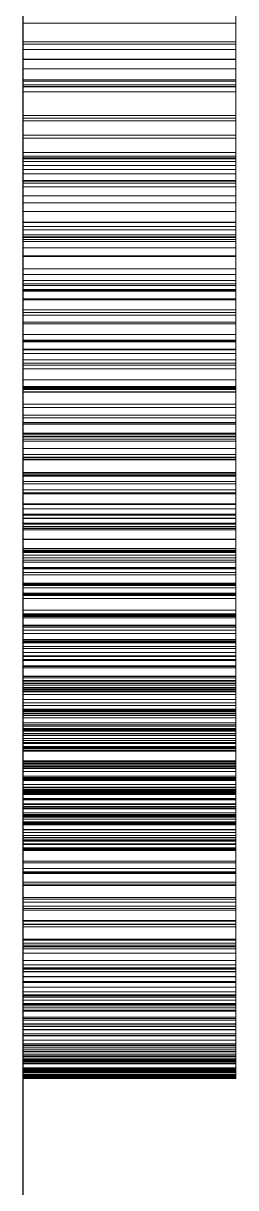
# Model space of a CAD drawing. Header units: millimetres. Extents: x 38 to 970, y 105 to 390.
# Drawn here: x 225 to 225.2, y 237.726 to 238.822 of the extents above; entities that cross this region are included whole.
import ezdxf

# ---------------------------------------------------------------- set-up
doc = ezdxf.new("R2010")
doc.units = ezdxf.units.MM
doc.linetypes.add('WP_HIDDEN', pattern=[2.3, 1.5, -0.8])
doc.layers.add('HIDDEN', color=7, linetype='WP_HIDDEN', lineweight=13)
doc.layers.add('VISIBLE', color=7, linetype='CONTINUOUS', lineweight=25)

msp = doc.modelspace()

# ---------------------------------------------------------------- linework, layer by layer
at = {"layer": 'HIDDEN', "ltscale": 1.428571}
for p, q in [((225, 238.76397), (225, 239.99087)), ((225, 238.76252), (225, 239.99087)), ((225.2, 239.99087), (225.2, 238.76397)), ((225.2, 238.76252), (225.2, 239.99087)), ((225, 239.73998), (225, 237.86483)), ((225.2, 237.86483), (225.2, 239.73998)), ((225, 238.91334), (225, 238.82206)), ((225, 238.91334), (225, 238.78793)), ((225, 238.78826), (225, 238.91334)), ((225.2, 238.82206), (225.2, 238.91334)), ((225.2, 238.78793), (225.2, 238.91334)), ((225.2, 238.91334), (225.2, 238.78826)), ((225, 238.84854), (225, 238.80241)), ((225.2, 238.80241), (225.2, 238.84854)), ((225, 238.84516), (225, 238.76751)), ((225, 238.76882), (225, 238.83978)), ((225.2, 238.76751), (225.2, 238.84516)), ((225.2, 238.83978), (225.2, 238.76882)), ((225, 238.76216), (225, 238.83077)), ((225, 238.82971), (225, 238.79742)), ((225, 238.77907), (225, 238.82672)), ((225.2, 238.83077), (225.2, 238.76216)), ((225.2, 238.79742), (225.2, 238.82971)), ((225.2, 238.82672), (225.2, 238.77907)), ((225, 238.80474), (225, 238.82492)), ((225, 238.82206), (225, 238.73528)), ((225, 238.82206), (225.2, 238.82206)), ((225.2, 238.82492), (225.2, 238.80474)), ((225.2, 238.73528), (225.2, 238.82206)), ((225, 238.76216), (225, 238.80474)), ((225, 238.80474), (225.2, 238.80474)), ((225.2, 238.80474), (225.2, 238.76216)), ((225, 238.80241), (225, 238.75756)), ((225, 238.80241), (225.2, 238.80241)), ((225, 238.79742), (225, 238.76426)), ((225, 238.79742), (225.2, 238.79742)), ((225.2, 238.75756), (225.2, 238.80241)), ((225.2, 238.76426), (225.2, 238.79742)), ((225, 238.78826), (225.2, 238.78826)), ((225, 238.67406), (225, 238.78826)), ((225, 238.78793), (225, 238.67347)), ((225, 238.78793), (225.2, 238.78793)), ((225.2, 238.78826), (225.2, 238.67406)), ((225.2, 238.67347), (225.2, 238.78793)), ((225, 238.77907), (225.2, 238.77907)), ((225, 238.73288), (225, 238.77907)), ((225.2, 238.77907), (225.2, 238.73288)), ((225, 238.70047), (225, 238.76882)), ((225, 238.76882), (225.2, 238.76882)), ((225, 238.76751), (225, 238.69198)), ((225, 238.76751), (225.2, 238.76751)), ((225, 238.76426), (225, 238.73025)), ((225, 238.76426), (225.2, 238.76426)), ((225, 238.66796), (225, 238.76397)), ((225, 238.76397), (225, 238.697)), ((225, 238.76397), (225.2, 238.76397)), ((225, 238.68028), (225, 238.76252)), ((225, 238.76252), (225, 238.68446)), ((225, 238.76252), (225.2, 238.76252)), ((225, 238.69445), (225, 238.76216)), ((225, 238.71663), (225, 238.76216)), ((225, 238.76216), (225.2, 238.76216)), ((225.2, 238.76882), (225.2, 238.70047)), ((225.2, 238.69198), (225.2, 238.76751)), ((225.2, 238.73025), (225.2, 238.76426)), ((225.2, 238.76397), (225.2, 238.66796)), ((225.2, 238.697), (225.2, 238.76397)), ((225.2, 238.68446), (225.2, 238.76252)), ((225.2, 238.76252), (225.2, 238.68028)), ((225.2, 238.76216), (225.2, 238.69445)), ((225.2, 238.76216), (225.2, 238.71663)), ((225, 238.75756), (225, 238.71398)), ((225, 238.75756), (225.2, 238.75756)), ((225.2, 238.71398), (225.2, 238.75756)), ((225, 238.73528), (225, 238.65302)), ((225, 238.73528), (225.2, 238.73528)), ((225, 238.73288), (225.2, 238.73288)), ((225, 238.68816), (225, 238.73288)), ((225, 238.73025), (225, 238.69538)), ((225, 238.73025), (225.2, 238.73025)), ((225.2, 238.65302), (225.2, 238.73528)), ((225.2, 238.73288), (225.2, 238.68816)), ((225.2, 238.69538), (225.2, 238.73025)), ((225, 238.66816), (225, 238.71663)), ((225, 238.71663), (225.2, 238.71663)), ((225.2, 238.71663), (225.2, 238.66816)), ((225, 238.71398), (225, 238.67168)), ((225, 238.71398), (225.2, 238.71398)), ((225.2, 238.67168), (225.2, 238.71398)), ((225, 238.63472), (225, 238.70047)), ((225, 238.70047), (225.2, 238.70047)), ((225, 238.697), (225, 238.63458)), ((225, 238.697), (225.2, 238.697)), ((225, 238.69538), (225, 238.65964)), ((225, 238.69538), (225.2, 238.69538)), ((225, 238.62765), (225, 238.69445)), ((225, 238.69445), (225.2, 238.69445)), ((225.2, 238.70047), (225.2, 238.63472)), ((225.2, 238.63458), (225.2, 238.697)), ((225.2, 238.65964), (225.2, 238.69538)), ((225.2, 238.69445), (225.2, 238.62765)), ((225, 238.69198), (225, 238.61858)), ((225, 238.69198), (225.2, 238.69198)), ((225, 238.68816), (225.2, 238.68816)), ((225, 238.64489), (225, 238.68816)), ((225, 238.68446), (225, 238.61052)), ((225, 238.68446), (225.2, 238.68446)), ((225.2, 238.61858), (225.2, 238.69198)), ((225.2, 238.68816), (225.2, 238.64489)), ((225.2, 238.61052), (225.2, 238.68446)), ((225, 238.6025), (225, 238.68028)), ((225, 238.68028), (225.2, 238.68028)), ((225, 238.67406), (225.2, 238.67406)), ((225, 238.62103), (225, 238.67406)), ((225, 238.67347), (225, 238.62034)), ((225, 238.67347), (225.2, 238.67347)), ((225.2, 238.68028), (225.2, 238.6025)), ((225.2, 238.67406), (225.2, 238.62103)), ((225.2, 238.62034), (225.2, 238.67347)), ((225, 238.67168), (225, 238.63065)), ((225, 238.67168), (225.2, 238.67168)), ((225, 238.61675), (225, 238.66816)), ((225, 238.66816), (225.2, 238.66816)), ((225, 238.58006), (225, 238.66796)), ((225, 238.66796), (225.2, 238.66796)), ((225.2, 238.63065), (225.2, 238.67168)), ((225.2, 238.66816), (225.2, 238.61675)), ((225.2, 238.66796), (225.2, 238.58006)), ((225, 238.65964), (225, 238.62305)), ((225, 238.65964), (225.2, 238.65964)), ((225, 238.65302), (225, 238.57526)), ((225, 238.65302), (225.2, 238.65302)), ((225.2, 238.62305), (225.2, 238.65964)), ((225.2, 238.57526), (225.2, 238.65302)), ((225, 238.64489), (225.2, 238.64489)), ((225, 238.60309), (225, 238.64489)), ((225.2, 238.64489), (225.2, 238.60309)), ((225, 238.57158), (225, 238.63472)), ((225, 238.63472), (225.2, 238.63472)), ((225, 238.63458), (225, 238.57672)), ((225, 238.63458), (225.2, 238.63458)), ((225, 238.63065), (225, 238.5909)), ((225, 238.63065), (225.2, 238.63065)), ((225.2, 238.63472), (225.2, 238.57158)), ((225.2, 238.57672), (225.2, 238.63458)), ((225.2, 238.5909), (225.2, 238.63065)), ((225, 238.56175), (225, 238.62765)), ((225, 238.62765), (225.2, 238.62765)), ((225, 238.62305), (225, 238.58559)), ((225, 238.62305), (225.2, 238.62305)), ((225, 238.62103), (225.2, 238.62103)), ((225, 238.57073), (225, 238.62103)), ((225, 238.62034), (225, 238.56995)), ((225, 238.62034), (225.2, 238.62034)), ((225, 238.61858), (225, 238.54732)), ((225, 238.61858), (225.2, 238.61858)), ((225.2, 238.62765), (225.2, 238.56175)), ((225.2, 238.58559), (225.2, 238.62305)), ((225.2, 238.62103), (225.2, 238.57073)), ((225.2, 238.56995), (225.2, 238.62034)), ((225.2, 238.54732), (225.2, 238.61858)), ((225, 238.56239), (225, 238.61675)), ((225, 238.61675), (225.2, 238.61675)), ((225, 238.61052), (225, 238.5407)), ((225, 238.61052), (225.2, 238.61052)), ((225.2, 238.61675), (225.2, 238.56239)), ((225.2, 238.5407), (225.2, 238.61052)), ((225, 238.60309), (225.2, 238.60309)), ((225, 238.56275), (225, 238.60309)), ((225, 238.52918), (225, 238.6025)), ((225, 238.6025), (225.2, 238.6025)), ((225.2, 238.60309), (225.2, 238.56275)), ((225.2, 238.6025), (225.2, 238.52918)), ((225, 238.5909), (225, 238.55242)), ((225, 238.5909), (225.2, 238.5909)), ((225, 238.58559), (225, 238.54982)), ((225, 238.58559), (225.2, 238.58559)), ((225.2, 238.55242), (225.2, 238.5909)), ((225.2, 238.54982), (225.2, 238.58559)), ((225, 238.53916), (225, 238.58006)), ((225, 238.58006), (225.2, 238.58006)), ((225, 238.57672), (225, 238.52341)), ((225, 238.57672), (225.2, 238.57672)), ((225, 238.57526), (225, 238.50201)), ((225, 238.57526), (225.2, 238.57526)), ((225.2, 238.58006), (225.2, 238.53916)), ((225.2, 238.52341), (225.2, 238.57672)), ((225.2, 238.50201), (225.2, 238.57526)), ((225, 238.51104), (225, 238.57158)), ((225, 238.57158), (225.2, 238.57158)), ((225, 238.57073), (225.2, 238.57073)), ((225, 238.52314), (225, 238.57073)), ((225, 238.56995), (225, 238.52229)), ((225, 238.56995), (225.2, 238.56995)), ((225.2, 238.57158), (225.2, 238.51104)), ((225.2, 238.57073), (225.2, 238.52314)), ((225.2, 238.52229), (225.2, 238.56995)), ((225, 238.56275), (225.2, 238.56275)), ((225, 238.52387), (225, 238.56275)), ((225, 238.5051), (225, 238.56239)), ((225, 238.56239), (225.2, 238.56239)), ((225, 238.49677), (225, 238.56175)), ((225, 238.56175), (225.2, 238.56175)), ((225, 238.55242), (225, 238.51521)), ((225, 238.55242), (225.2, 238.55242)), ((225.2, 238.56275), (225.2, 238.52387)), ((225.2, 238.56239), (225.2, 238.5051)), ((225.2, 238.56175), (225.2, 238.49677)), ((225.2, 238.51521), (225.2, 238.55242)), ((225, 238.54982), (225, 238.51467)), ((225, 238.54982), (225.2, 238.54982)), ((225, 238.54732), (225, 238.47818)), ((225, 238.54732), (225.2, 238.54732)), ((225.2, 238.51467), (225.2, 238.54982)), ((225.2, 238.47818), (225.2, 238.54732)), ((225, 238.5407), (225, 238.47501)), ((225, 238.5407), (225.2, 238.5407)), ((225, 238.50028), (225, 238.53916)), ((225, 238.53916), (225.2, 238.53916)), ((225.2, 238.47501), (225.2, 238.5407)), ((225.2, 238.53916), (225.2, 238.50028)), ((225, 238.46033), (225, 238.52918)), ((225, 238.52918), (225.2, 238.52918)), ((225, 238.52387), (225.2, 238.52387)), ((225, 238.48645), (225, 238.52387)), ((225, 238.52341), (225, 238.47466)), ((225, 238.52341), (225.2, 238.52341)), ((225, 238.52314), (225.2, 238.52314)), ((225, 238.47827), (225, 238.52314)), ((225, 238.52229), (225, 238.47737)), ((225, 238.52229), (225.2, 238.52229)), ((225.2, 238.52918), (225.2, 238.46033)), ((225.2, 238.52387), (225.2, 238.48645)), ((225.2, 238.47466), (225.2, 238.52341)), ((225.2, 238.52314), (225.2, 238.47827)), ((225.2, 238.47737), (225.2, 238.52229)), ((225, 238.51521), (225, 238.47928)), ((225, 238.51521), (225.2, 238.51521)), ((225, 238.51467), (225, 238.48012)), ((225, 238.51467), (225.2, 238.51467)), ((225, 238.45311), (225, 238.51104)), ((225, 238.51104), (225.2, 238.51104)), ((225.2, 238.47928), (225.2, 238.51521)), ((225.2, 238.48012), (225.2, 238.51467)), ((225.2, 238.51104), (225.2, 238.45311)), ((225, 238.45072), (225, 238.5051)), ((225, 238.5051), (225.2, 238.5051)), ((225, 238.50201), (225, 238.43327)), ((225, 238.50201), (225.2, 238.50201)), ((225, 238.46343), (225, 238.50028)), ((225, 238.50028), (225.2, 238.50028)), ((225.2, 238.5051), (225.2, 238.45072)), ((225.2, 238.43327), (225.2, 238.50201)), ((225.2, 238.50028), (225.2, 238.46343)), ((225, 238.43268), (225, 238.49677)), ((225, 238.49677), (225.2, 238.49677)), ((225, 238.48645), (225.2, 238.48645)), ((225, 238.4505), (225, 238.48645)), ((225.2, 238.49677), (225.2, 238.43268)), ((225.2, 238.48645), (225.2, 238.4505)), ((225, 238.48012), (225, 238.44619)), ((225, 238.48012), (225.2, 238.48012)), ((225, 238.47928), (225, 238.44463)), ((225, 238.47928), (225.2, 238.47928)), ((225, 238.47827), (225.2, 238.47827)), ((225, 238.43613), (225, 238.47827)), ((225, 238.47818), (225, 238.41118)), ((225, 238.47818), (225.2, 238.47818)), ((225, 238.47737), (225, 238.43518)), ((225, 238.47737), (225.2, 238.47737)), ((225.2, 238.44619), (225.2, 238.48012)), ((225.2, 238.44463), (225.2, 238.47928)), ((225.2, 238.47827), (225.2, 238.43613)), ((225.2, 238.41118), (225.2, 238.47818)), ((225.2, 238.43518), (225.2, 238.47737)), ((225, 238.47501), (225, 238.41344)), ((225, 238.47501), (225.2, 238.47501)), ((225, 238.47466), (225, 238.43046)), ((225, 238.47466), (225.2, 238.47466)), ((225.2, 238.41344), (225.2, 238.47501)), ((225.2, 238.43046), (225.2, 238.47466)), ((225, 238.4286), (225, 238.46343)), ((225, 238.46343), (225.2, 238.46343)), ((225, 238.39594), (225, 238.46033)), ((225, 238.46033), (225.2, 238.46033)), ((225.2, 238.46343), (225.2, 238.4286)), ((225.2, 238.46033), (225.2, 238.39594)), ((225, 238.39779), (225, 238.45311)), ((225, 238.45311), (225.2, 238.45311)), ((225, 238.39924), (225, 238.45072)), ((225, 238.45072), (225.2, 238.45072)), ((225, 238.4505), (225.2, 238.4505)), ((225, 238.41601), (225, 238.4505)), ((225, 238.44619), (225, 238.41287)), ((225, 238.44619), (225.2, 238.44619)), ((225, 238.42172), (225, 238.44492)), ((225, 238.44492), (225, 238.39644)), ((225, 238.44492), (225.2, 238.44492)), ((225, 238.44463), (225, 238.41125)), ((225, 238.44463), (225.2, 238.44463)), ((225.2, 238.45311), (225.2, 238.39779)), ((225.2, 238.45072), (225.2, 238.39924)), ((225.2, 238.4505), (225.2, 238.41601)), ((225.2, 238.41287), (225.2, 238.44619)), ((225.2, 238.44492), (225.2, 238.42172)), ((225.2, 238.39644), (225.2, 238.44492)), ((225.2, 238.41125), (225.2, 238.44463)), ((225, 238.43613), (225.2, 238.43613)), ((225, 238.3967), (225, 238.43613)), ((225, 238.43518), (225, 238.39574)), ((225, 238.43518), (225.2, 238.43518)), ((225, 238.43327), (225, 238.36904)), ((225, 238.43327), (225.2, 238.43327)), ((225, 238.36951), (225, 238.43268)), ((225, 238.43268), (225.2, 238.43268)), ((225.2, 238.43613), (225.2, 238.3967)), ((225.2, 238.39574), (225.2, 238.43518)), ((225.2, 238.36904), (225.2, 238.43327)), ((225.2, 238.43268), (225.2, 238.36951)), ((225, 238.43046), (225, 238.39082)), ((225, 238.43046), (225.2, 238.43046)), ((225, 238.39581), (225, 238.4286)), ((225, 238.4286), (225.2, 238.4286)), ((225, 238.38859), (225, 238.42172)), ((225, 238.42172), (225.2, 238.42172)), ((225.2, 238.39082), (225.2, 238.43046)), ((225.2, 238.4286), (225.2, 238.39581)), ((225.2, 238.42172), (225.2, 238.38859)), ((225, 238.41601), (225.2, 238.41601)), ((225, 238.38297), (225, 238.41601)), ((225, 238.41344), (225, 238.356)), ((225, 238.41344), (225.2, 238.41344)), ((225, 238.41287), (225, 238.38016)), ((225, 238.41287), (225.2, 238.41287)), ((225, 238.41125), (225, 238.37914)), ((225, 238.41125), (225.2, 238.41125)), ((225, 238.41118), (225, 238.3463)), ((225, 238.41118), (225.2, 238.41118)), ((225.2, 238.41601), (225.2, 238.38297)), ((225.2, 238.356), (225.2, 238.41344)), ((225.2, 238.38016), (225.2, 238.41287)), ((225.2, 238.37914), (225.2, 238.41125)), ((225.2, 238.3463), (225.2, 238.41118)), ((225, 238.35065), (225, 238.39924)), ((225, 238.39924), (225.2, 238.39924)), ((225.2, 238.39924), (225.2, 238.35065)), ((225, 238.34507), (225, 238.39779)), ((225, 238.39779), (225.2, 238.39779)), ((225, 238.3967), (225.2, 238.3967)), ((225, 238.35999), (225, 238.3967)), ((225, 238.39644), (225, 238.35106)), ((225, 238.39644), (225.2, 238.39644)), ((225, 238.33602), (225, 238.39594)), ((225, 238.39594), (225.2, 238.39594)), ((225, 238.36504), (225, 238.39581)), ((225, 238.39581), (225.2, 238.39581)), ((225, 238.39574), (225, 238.35902)), ((225, 238.39574), (225.2, 238.39574)), ((225, 238.39082), (225, 238.35573)), ((225, 238.39082), (225.2, 238.39082)), ((225, 238.3563), (225, 238.38859)), ((225, 238.38859), (225.2, 238.38859)), ((225.2, 238.39779), (225.2, 238.34507)), ((225.2, 238.3967), (225.2, 238.35999)), ((225.2, 238.35106), (225.2, 238.39644)), ((225.2, 238.39594), (225.2, 238.33602)), ((225.2, 238.39581), (225.2, 238.36504)), ((225.2, 238.35902), (225.2, 238.39574)), ((225.2, 238.35573), (225.2, 238.39082)), ((225.2, 238.38859), (225.2, 238.3563)), ((225, 238.38297), (225.2, 238.38297)), ((225, 238.3514), (225, 238.38297)), ((225, 238.38016), (225, 238.34806)), ((225, 238.38016), (225.2, 238.38016)), ((225, 238.37914), (225, 238.34831)), ((225, 238.37914), (225.2, 238.37914)), ((225.2, 238.38297), (225.2, 238.3514)), ((225.2, 238.34806), (225.2, 238.38016)), ((225.2, 238.34831), (225.2, 238.37914)), ((225, 238.30844), (225, 238.36951)), ((225, 238.36951), (225.2, 238.36951)), ((225, 238.36904), (225, 238.30932)), ((225, 238.36904), (225.2, 238.36904)), ((225.2, 238.36951), (225.2, 238.30844)), ((225.2, 238.30932), (225.2, 238.36904)), ((225, 238.33631), (225, 238.36504)), ((225, 238.36504), (225.2, 238.36504)), ((225, 238.35999), (225.2, 238.35999)), ((225, 238.326), (225, 238.35999)), ((225, 238.35902), (225, 238.32505)), ((225, 238.35902), (225.2, 238.35902)), ((225, 238.32483), (225, 238.3563)), ((225, 238.3563), (225.2, 238.3563)), ((225, 238.356), (225, 238.30268)), ((225, 238.356), (225.2, 238.356)), ((225, 238.35573), (225, 238.32386)), ((225, 238.35573), (225.2, 238.35573)), ((225.2, 238.36504), (225.2, 238.33631)), ((225.2, 238.35999), (225.2, 238.326)), ((225.2, 238.32505), (225.2, 238.35902)), ((225.2, 238.3563), (225.2, 238.32483)), ((225.2, 238.30268), (225.2, 238.356)), ((225.2, 238.32386), (225.2, 238.35573)), ((225, 238.3514), (225.2, 238.3514)), ((225, 238.32129), (225, 238.3514)), ((225, 238.35106), (225, 238.30879)), ((225, 238.35106), (225.2, 238.35106)), ((225, 238.32745), (225, 238.35065)), ((225, 238.35065), (225.2, 238.35065)), ((225, 238.34831), (225, 238.31875)), ((225, 238.34831), (225.2, 238.34831)), ((225, 238.34806), (225, 238.31657)), ((225, 238.34806), (225.2, 238.34806)), ((225, 238.3463), (225, 238.31488)), ((225, 238.3463), (225.2, 238.3463)), ((225, 238.29496), (225, 238.34507)), ((225, 238.34507), (225.2, 238.34507)), ((225.2, 238.3514), (225.2, 238.32129)), ((225.2, 238.30879), (225.2, 238.35106)), ((225.2, 238.35065), (225.2, 238.32745)), ((225.2, 238.31875), (225.2, 238.34831)), ((225.2, 238.31657), (225.2, 238.34806)), ((225.2, 238.31488), (225.2, 238.3463)), ((225.2, 238.34507), (225.2, 238.29496)), ((225, 238.30959), (225, 238.33631)), ((225, 238.33631), (225.2, 238.33631)), ((225, 238.28056), (225, 238.33602)), ((225, 238.33602), (225.2, 238.33602)), ((225.2, 238.33631), (225.2, 238.30959)), ((225.2, 238.33602), (225.2, 238.28056)), ((225, 238.30497), (225, 238.32745)), ((225, 238.32745), (225.2, 238.32745)), ((225, 238.326), (225.2, 238.326)), ((225, 238.29473), (225, 238.326)), ((225, 238.32505), (225, 238.29381)), ((225, 238.32505), (225.2, 238.32505)), ((225, 238.29419), (225, 238.32483)), ((225, 238.32483), (225.2, 238.32483)), ((225, 238.32386), (225, 238.29387)), ((225, 238.32386), (225.2, 238.32386)), ((225.2, 238.32745), (225.2, 238.30497)), ((225.2, 238.326), (225.2, 238.29473)), ((225.2, 238.29381), (225.2, 238.32505)), ((225.2, 238.32483), (225.2, 238.29419)), ((225.2, 238.29387), (225.2, 238.32386)), ((225, 238.32129), (225.2, 238.32129)), ((225, 238.29265), (225, 238.32129)), ((225, 238.31875), (225, 238.29047)), ((225, 238.31875), (225.2, 238.31875)), ((225, 238.31657), (225, 238.2857)), ((225, 238.31657), (225.2, 238.31657)), ((225, 238.31488), (225, 238.28443)), ((225, 238.31488), (225.2, 238.31488)), ((225.2, 238.32129), (225.2, 238.29265)), ((225.2, 238.29047), (225.2, 238.31875)), ((225.2, 238.2857), (225.2, 238.31657)), ((225.2, 238.28443), (225.2, 238.31488)), ((225, 238.28491), (225, 238.30959)), ((225, 238.30959), (225.2, 238.30959)), ((225, 238.30932), (225, 238.25349)), ((225, 238.30932), (225.2, 238.30932)), ((225, 238.30879), (225, 238.26962)), ((225, 238.30879), (225.2, 238.30879)), ((225, 238.25068), (225, 238.30844)), ((225, 238.30844), (225.2, 238.30844)), ((225, 238.28322), (225, 238.30497)), ((225, 238.30497), (225.2, 238.30497)), ((225, 238.30268), (225, 238.25349)), ((225, 238.30268), (225.2, 238.30268)), ((225.2, 238.30959), (225.2, 238.28491)), ((225.2, 238.25349), (225.2, 238.30932)), ((225.2, 238.26962), (225.2, 238.30879)), ((225.2, 238.30844), (225.2, 238.25068)), ((225.2, 238.30497), (225.2, 238.28322)), ((225.2, 238.25349), (225.2, 238.30268)), ((225, 238.24745), (225, 238.29496)), ((225, 238.29496), (225.2, 238.29496)), ((225, 238.29473), (225.2, 238.29473)), ((225, 238.26618), (225, 238.29473)), ((225, 238.26437), (225, 238.29419)), ((225, 238.29419), (225.2, 238.29419)), ((225, 238.29387), (225, 238.26576)), ((225, 238.29387), (225.2, 238.29387)), ((225, 238.29381), (225, 238.26531)), ((225, 238.29381), (225.2, 238.29381)), ((225, 238.29265), (225.2, 238.29265)), ((225, 238.2656), (225, 238.29265)), ((225, 238.29047), (225.2, 238.29047)), ((225, 238.29047), (225, 238.26369)), ((225.2, 238.29496), (225.2, 238.24745)), ((225.2, 238.29473), (225.2, 238.26618)), ((225.2, 238.29419), (225.2, 238.26437)), ((225.2, 238.26576), (225.2, 238.29387)), ((225.2, 238.26531), (225.2, 238.29381)), ((225.2, 238.29265), (225.2, 238.2656)), ((225.2, 238.26369), (225.2, 238.29047)), ((225, 238.2857), (225, 238.25544)), ((225, 238.2857), (225.2, 238.2857)), ((225, 238.26226), (225, 238.28491)), ((225, 238.28491), (225.2, 238.28491)), ((225, 238.28443), (225, 238.25495)), ((225, 238.28443), (225.2, 238.28443)), ((225, 238.26219), (225, 238.28322)), ((225, 238.28322), (225.2, 238.28322)), ((225, 238.22956), (225, 238.28056)), ((225, 238.28056), (225.2, 238.28056)), ((225.2, 238.25544), (225.2, 238.2857)), ((225.2, 238.28491), (225.2, 238.26226)), ((225.2, 238.25495), (225.2, 238.28443)), ((225.2, 238.28322), (225.2, 238.26219)), ((225.2, 238.28056), (225.2, 238.22956)), ((225, 238.26962), (225, 238.23356)), ((225, 238.26962), (225.2, 238.26962)), ((225.2, 238.23356), (225.2, 238.26962)), ((225, 238.26618), (225.2, 238.26618)), ((225, 238.24035), (225, 238.26618)), ((225, 238.26576), (225, 238.23953)), ((225, 238.26576), (225.2, 238.26576)), ((225, 238.2656), (225.2, 238.2656)), ((225, 238.2403), (225, 238.2656)), ((225, 238.26531), (225, 238.23954)), ((225, 238.26531), (225.2, 238.26531)), ((225, 238.23538), (225, 238.26437)), ((225, 238.26437), (225.2, 238.26437)), ((225, 238.26369), (225, 238.23864)), ((225, 238.26369), (225.2, 238.26369)), ((225, 238.24163), (225, 238.26226)), ((225, 238.26226), (225.2, 238.26226)), ((225, 238.24189), (225, 238.26219)), ((225, 238.26219), (225.2, 238.26219)), ((225.2, 238.26618), (225.2, 238.24035)), ((225.2, 238.23953), (225.2, 238.26576)), ((225.2, 238.2656), (225.2, 238.2403)), ((225.2, 238.23954), (225.2, 238.26531)), ((225.2, 238.26437), (225.2, 238.23538)), ((225.2, 238.23864), (225.2, 238.26369)), ((225.2, 238.26226), (225.2, 238.24163)), ((225.2, 238.26219), (225.2, 238.24189)), ((225, 238.25544), (225, 238.22579)), ((225, 238.25544), (225.2, 238.25544)), ((225, 238.25495), (225, 238.22643)), ((225, 238.25495), (225.2, 238.25495)), ((225, 238.25349), (225, 238.20746)), ((225, 238.25349), (225, 238.20092)), ((225, 238.25349), (225.2, 238.25349)), ((225, 238.22304), (225, 238.25068)), ((225, 238.25068), (225.2, 238.25068)), ((225, 238.20255), (225, 238.24745)), ((225, 238.24745), (225.2, 238.24745)), ((225.2, 238.22579), (225.2, 238.25544)), ((225.2, 238.22643), (225.2, 238.25495)), ((225.2, 238.20746), (225.2, 238.25349)), ((225.2, 238.20092), (225.2, 238.25349)), ((225.2, 238.25068), (225.2, 238.22304)), ((225.2, 238.24745), (225.2, 238.20255)), ((225, 238.22231), (225, 238.24189)), ((225, 238.24189), (225.2, 238.24189)), ((225, 238.22303), (225, 238.24163)), ((225, 238.24163), (225.2, 238.24163)), ((225, 238.24035), (225.2, 238.24035)), ((225, 238.21723), (225, 238.24035)), ((225, 238.2403), (225.2, 238.2403)), ((225, 238.21675), (225, 238.2403)), ((225, 238.23954), (225, 238.21651)), ((225, 238.23954), (225.2, 238.23954)), ((225, 238.23953), (225, 238.21518)), ((225, 238.23953), (225.2, 238.23953)), ((225, 238.23864), (225, 238.21531)), ((225, 238.23864), (225.2, 238.23864)), ((225, 238.20722), (225, 238.23538)), ((225, 238.23538), (225.2, 238.23538)), ((225.2, 238.24189), (225.2, 238.22231)), ((225.2, 238.24163), (225.2, 238.22303)), ((225.2, 238.24035), (225.2, 238.21723)), ((225.2, 238.2403), (225.2, 238.21675)), ((225.2, 238.21651), (225.2, 238.23954)), ((225.2, 238.21518), (225.2, 238.23953)), ((225.2, 238.21531), (225.2, 238.23864)), ((225.2, 238.23538), (225.2, 238.20722)), ((225, 238.23356), (225, 238.2006)), ((225, 238.23356), (225.2, 238.23356)), ((225, 238.18224), (225, 238.22956)), ((225, 238.22956), (225.2, 238.22956)), ((225, 238.22643), (225, 238.19889)), ((225, 238.22643), (225.2, 238.22643)), ((225, 238.22579), (225, 238.19675)), ((225, 238.22579), (225.2, 238.22579)), ((225, 238.19623), (225, 238.22304)), ((225, 238.22304), (225.2, 238.22304)), ((225, 238.206), (225, 238.22303)), ((225, 238.22303), (225.2, 238.22303)), ((225.2, 238.2006), (225.2, 238.23356)), ((225.2, 238.22956), (225.2, 238.18224)), ((225.2, 238.19889), (225.2, 238.22643)), ((225.2, 238.19675), (225.2, 238.22579)), ((225.2, 238.22304), (225.2, 238.19623)), ((225.2, 238.22303), (225.2, 238.206)), ((225, 238.20346), (225, 238.22231)), ((225, 238.22231), (225.2, 238.22231)), ((225, 238.21723), (225.2, 238.21723)), ((225, 238.17645), (225, 238.21723)), ((225, 238.21675), (225.2, 238.21675)), ((225, 238.19494), (225, 238.21675)), ((225, 238.21651), (225.2, 238.21651)), ((225, 238.21651), (225, 238.17589)), ((225, 238.21531), (225, 238.19371)), ((225, 238.21531), (225.2, 238.21531)), ((225, 238.21518), (225, 238.19272)), ((225, 238.21518), (225.2, 238.21518)), ((225.2, 238.22231), (225.2, 238.20346)), ((225.2, 238.21723), (225.2, 238.17645)), ((225.2, 238.21675), (225.2, 238.19494)), ((225.2, 238.17589), (225.2, 238.21651)), ((225.2, 238.19371), (225.2, 238.21531)), ((225.2, 238.19272), (225.2, 238.21518)), ((225, 238.20746), (225, 238.16362)), ((225, 238.20746), (225.2, 238.20746)), ((225, 238.17989), (225, 238.20722)), ((225, 238.20722), (225.2, 238.20722)), ((225, 238.19006), (225, 238.206)), ((225, 238.206), (225.2, 238.206)), ((225, 238.18533), (225, 238.20346)), ((225, 238.20346), (225.2, 238.20346)), ((225, 238.16026), (225, 238.20255)), ((225, 238.20255), (225.2, 238.20255)), ((225.2, 238.16362), (225.2, 238.20746)), ((225.2, 238.20722), (225.2, 238.17989)), ((225.2, 238.206), (225.2, 238.19006)), ((225.2, 238.20346), (225.2, 238.18533)), ((225.2, 238.20255), (225.2, 238.16026)), ((225, 238.20092), (225, 238.15161)), ((225, 238.20092), (225.2, 238.20092)), ((225, 238.2006), (225, 238.17075)), ((225, 238.2006), (225.2, 238.2006)), ((225, 238.19889), (225, 238.17231)), ((225, 238.19889), (225.2, 238.19889)), ((225, 238.19675), (225, 238.16832)), ((225, 238.19675), (225.2, 238.19675)), ((225, 238.17024), (225, 238.19623)), ((225, 238.19623), (225.2, 238.19623)), ((225, 238.19494), (225.2, 238.19494)), ((225, 238.17487), (225, 238.19494)), ((225, 238.19371), (225, 238.17384)), ((225, 238.19371), (225.2, 238.19371)), ((225, 238.19272), (225, 238.17213)), ((225, 238.19272), (225.2, 238.19272)), ((225.2, 238.15161), (225.2, 238.20092)), ((225.2, 238.17075), (225.2, 238.2006)), ((225.2, 238.17231), (225.2, 238.19889)), ((225.2, 238.16832), (225.2, 238.19675)), ((225.2, 238.19623), (225.2, 238.17024)), ((225.2, 238.19494), (225.2, 238.17487)), ((225.2, 238.17384), (225.2, 238.19371)), ((225.2, 238.17213), (225.2, 238.19272)), ((225, 238.17523), (225, 238.19006)), ((225, 238.19006), (225.2, 238.19006)), ((225, 238.15202), (225, 238.18533)), ((225, 238.18533), (225.2, 238.18533)), ((225, 238.13779), (225, 238.18224)), ((225, 238.18224), (225.2, 238.18224)), ((225, 238.15338), (225, 238.17989)), ((225, 238.17989), (225.2, 238.17989)), ((225.2, 238.19006), (225.2, 238.17523)), ((225.2, 238.18533), (225.2, 238.15202)), ((225.2, 238.18224), (225.2, 238.13779)), ((225.2, 238.17989), (225.2, 238.15338)), ((225, 238.17645), (225.2, 238.17645)), ((225, 238.15809), (225, 238.17645)), ((225, 238.17589), (225, 238.15761)), ((225, 238.17589), (225.2, 238.17589)), ((225, 238.16149), (225, 238.17523)), ((225, 238.17523), (225.2, 238.17523)), ((225, 238.17487), (225.2, 238.17487)), ((225, 238.15655), (225, 238.17487)), ((225, 238.17384), (225, 238.1557)), ((225, 238.17384), (225.2, 238.17384)), ((225, 238.17231), (225, 238.1467)), ((225, 238.17231), (225.2, 238.17231)), ((225, 238.17213), (225, 238.15342)), ((225, 238.17213), (225.2, 238.17213)), ((225, 238.17075), (225, 238.144)), ((225, 238.17075), (225.2, 238.17075)), ((225, 238.14508), (225, 238.17024)), ((225, 238.17024), (225.2, 238.17024)), ((225, 238.16832), (225, 238.14051)), ((225, 238.16832), (225.2, 238.16832)), ((225.2, 238.17645), (225.2, 238.15809)), ((225.2, 238.15761), (225.2, 238.17589)), ((225.2, 238.17523), (225.2, 238.16149)), ((225.2, 238.17487), (225.2, 238.15655)), ((225.2, 238.1557), (225.2, 238.17384)), ((225.2, 238.1467), (225.2, 238.17231)), ((225.2, 238.15342), (225.2, 238.17213)), ((225.2, 238.144), (225.2, 238.17075)), ((225.2, 238.17024), (225.2, 238.14508)), ((225.2, 238.14051), (225.2, 238.16832)), ((225, 238.16362), (225, 238.12198)), ((225, 238.16362), (225.2, 238.16362)), ((225, 238.14885), (225, 238.16149)), ((225, 238.16149), (225.2, 238.16149)), ((225, 238.12057), (225, 238.16026)), ((225, 238.16026), (225.2, 238.16026)), ((225, 238.15809), (225.2, 238.15809)), ((225, 238.1411), (225, 238.15809)), ((225, 238.15761), (225, 238.14069)), ((225, 238.15761), (225.2, 238.15761)), ((225.2, 238.12198), (225.2, 238.16362)), ((225.2, 238.16149), (225.2, 238.14885)), ((225.2, 238.16026), (225.2, 238.12057)), ((225.2, 238.15809), (225.2, 238.1411)), ((225.2, 238.14069), (225.2, 238.15761)), ((225, 238.15655), (225.2, 238.15655)), ((225, 238.13997), (225, 238.15655)), ((225, 238.1557), (225, 238.13929)), ((225, 238.1557), (225.2, 238.1557)), ((225, 238.15342), (225, 238.13677)), ((225, 238.15342), (225.2, 238.15342)), ((225, 238.1277), (225, 238.15338)), ((225, 238.15338), (225.2, 238.15338)), ((225, 238.12315), (225, 238.15202)), ((225, 238.15202), (225.2, 238.15202)), ((225, 238.15161), (225, 238.10557)), ((225, 238.15161), (225.2, 238.15161)), ((225, 238.13731), (225, 238.14885)), ((225, 238.14885), (225.2, 238.14885)), ((225, 238.1467), (225, 238.12206)), ((225, 238.1467), (225.2, 238.1467)), ((225.2, 238.15655), (225.2, 238.13997)), ((225.2, 238.13929), (225.2, 238.1557)), ((225.2, 238.13677), (225.2, 238.15342)), ((225.2, 238.15338), (225.2, 238.1277)), ((225.2, 238.15202), (225.2, 238.12315)), ((225.2, 238.10557), (225.2, 238.15161)), ((225.2, 238.14885), (225.2, 238.13731)), ((225.2, 238.12206), (225.2, 238.1467)), ((225, 238.12075), (225, 238.14508)), ((225, 238.14508), (225.2, 238.14508)), ((225, 238.144), (225, 238.12037)), ((225, 238.144), (225.2, 238.144)), ((225, 238.1411), (225.2, 238.1411)), ((225, 238.12546), (225, 238.1411)), ((225, 238.14069), (225, 238.12512)), ((225, 238.14069), (225.2, 238.14069)), ((225, 238.14051), (225, 238.1133)), ((225, 238.14051), (225.2, 238.14051)), ((225, 238.13997), (225.2, 238.13997)), ((225, 238.12514), (225, 238.13997)), ((225, 238.13929), (225, 238.1246)), ((225, 238.13929), (225.2, 238.13929)), ((225, 238.09622), (225, 238.13779)), ((225, 238.13779), (225.2, 238.13779)), ((225, 238.12687), (225, 238.13731)), ((225, 238.13731), (225.2, 238.13731)), ((225, 238.13677), (225, 238.12233)), ((225, 238.13677), (225.2, 238.13677)), ((225.2, 238.14508), (225.2, 238.12075)), ((225.2, 238.12037), (225.2, 238.144)), ((225.2, 238.1411), (225.2, 238.12546)), ((225.2, 238.12512), (225.2, 238.14069)), ((225.2, 238.1133), (225.2, 238.14051)), ((225.2, 238.13997), (225.2, 238.12514)), ((225.2, 238.1246), (225.2, 238.13929)), ((225.2, 238.13779), (225.2, 238.09622)), ((225.2, 238.13731), (225.2, 238.12687)), ((225.2, 238.12233), (225.2, 238.13677)), ((225, 238.10285), (225, 238.1277)), ((225, 238.1277), (225.2, 238.1277)), ((225, 238.11753), (225, 238.12687)), ((225, 238.12687), (225.2, 238.12687)), ((225, 238.12546), (225.2, 238.12546)), ((225, 238.11119), (225, 238.12546)), ((225, 238.12514), (225.2, 238.12514)), ((225, 238.11206), (225, 238.12514)), ((225, 238.12512), (225, 238.1109)), ((225, 238.12512), (225.2, 238.12512)), ((225, 238.1246), (225, 238.11164)), ((225, 238.1246), (225.2, 238.1246)), ((225.2, 238.1277), (225.2, 238.10285)), ((225.2, 238.12687), (225.2, 238.11753)), ((225.2, 238.12546), (225.2, 238.11119)), ((225.2, 238.12514), (225.2, 238.11206)), ((225.2, 238.1109), (225.2, 238.12512)), ((225.2, 238.11164), (225.2, 238.1246)), ((225, 238.09872), (225, 238.12315)), ((225, 238.12315), (225.2, 238.12315)), ((225, 238.12233), (225, 238.11012)), ((225, 238.12233), (225.2, 238.12233)), ((225, 238.12206), (225, 238.09839)), ((225, 238.12206), (225.2, 238.12206)), ((225, 238.12198), (225, 238.08254)), ((225, 238.12198), (225.2, 238.12198)), ((225, 238.09725), (225, 238.12075)), ((225, 238.12075), (225.2, 238.12075)), ((225, 238.08348), (225, 238.12057)), ((225, 238.12057), (225.2, 238.12057)), ((225, 238.12037), (225, 238.0999)), ((225, 238.12037), (225.2, 238.12037)), ((225, 238.10929), (225, 238.11753)), ((225, 238.11753), (225.2, 238.11753)), ((225.2, 238.12315), (225.2, 238.09872)), ((225.2, 238.11012), (225.2, 238.12233)), ((225.2, 238.09839), (225.2, 238.12206)), ((225.2, 238.08254), (225.2, 238.12198)), ((225.2, 238.12075), (225.2, 238.09725)), ((225.2, 238.12057), (225.2, 238.08348)), ((225.2, 238.0999), (225.2, 238.12037)), ((225.2, 238.11753), (225.2, 238.10929)), ((225, 238.1133), (225, 238.08671)), ((225, 238.1133), (225.2, 238.1133)), ((225, 238.11206), (225.2, 238.11206)), ((225, 238.10072), (225, 238.11206)), ((225, 238.11164), (225, 238.10041)), ((225, 238.11164), (225.2, 238.11164)), ((225, 238.11119), (225.2, 238.11119)), ((225, 238.09827), (225, 238.11119)), ((225, 238.1109), (225, 238.09804)), ((225, 238.1109), (225.2, 238.1109)), ((225, 238.11012), (225, 238.10013)), ((225, 238.11012), (225.2, 238.11012)), ((225, 238.10214), (225, 238.10929)), ((225, 238.10929), (225.2, 238.10929)), ((225, 238.10557), (225, 238.06278)), ((225, 238.10557), (225.2, 238.10557)), ((225, 238.07883), (225, 238.10285)), ((225, 238.10285), (225.2, 238.10285)), ((225.2, 238.08671), (225.2, 238.1133)), ((225.2, 238.11206), (225.2, 238.10072)), ((225.2, 238.10041), (225.2, 238.11164)), ((225.2, 238.11119), (225.2, 238.09827)), ((225.2, 238.09804), (225.2, 238.1109)), ((225.2, 238.10013), (225.2, 238.11012)), ((225.2, 238.10929), (225.2, 238.10214)), ((225.2, 238.06278), (225.2, 238.10557)), ((225.2, 238.10285), (225.2, 238.07883)), ((225, 238.0961), (225, 238.10214)), ((225, 238.10214), (225.2, 238.10214)), ((225, 238.10072), (225.2, 238.10072)), ((225, 238.09112), (225, 238.10072)), ((225, 238.10041), (225, 238.09091)), ((225, 238.10041), (225.2, 238.10041)), ((225, 238.10013), (225, 238.09235)), ((225, 238.10013), (225.2, 238.10013)), ((225, 238.0999), (225, 238.08258)), ((225, 238.0999), (225.2, 238.0999)), ((225, 238.07874), (225, 238.09872)), ((225, 238.09872), (225.2, 238.09872)), ((225, 238.09839), (225, 238.07569)), ((225, 238.09839), (225.2, 238.09839)), ((225, 238.09827), (225.2, 238.09827)), ((225, 238.08671), (225, 238.09827)), ((225, 238.09804), (225, 238.08653)), ((225, 238.09804), (225.2, 238.09804)), ((225, 238.07457), (225, 238.09725)), ((225, 238.09725), (225.2, 238.09725)), ((225, 238.05753), (225, 238.09622)), ((225, 238.09622), (225.2, 238.09622)), ((225, 238.09115), (225, 238.0961)), ((225, 238.0961), (225.2, 238.0961)), ((225, 238.09235), (225, 238.0868)), ((225, 238.09235), (225.2, 238.09235)), ((225.2, 238.10214), (225.2, 238.0961)), ((225.2, 238.10072), (225.2, 238.09112)), ((225.2, 238.09091), (225.2, 238.10041)), ((225.2, 238.09235), (225.2, 238.10013)), ((225.2, 238.08258), (225.2, 238.0999)), ((225.2, 238.09872), (225.2, 238.07874)), ((225.2, 238.07569), (225.2, 238.09839)), ((225.2, 238.09827), (225.2, 238.08671)), ((225.2, 238.08653), (225.2, 238.09804)), ((225.2, 238.09725), (225.2, 238.07457)), ((225.2, 238.09622), (225.2, 238.05753)), ((225.2, 238.0961), (225.2, 238.09115)), ((225.2, 238.0868), (225.2, 238.09235)), ((225, 238.08731), (225, 238.09115)), ((225, 238.09115), (225.2, 238.09115)), ((225, 238.09112), (225.2, 238.09112)), ((225, 238.08327), (225, 238.09112)), ((225, 238.09091), (225, 238.08313)), ((225, 238.09091), (225.2, 238.09091)), ((225, 238.08456), (225, 238.08731)), ((225, 238.08731), (225.2, 238.08731)), ((225, 238.0868), (225, 238.08347)), ((225, 238.0868), (225.2, 238.0868)), ((225, 238.08671), (225, 238.05545)), ((225, 238.08671), (225.2, 238.08671)), ((225, 238.07652), (225, 238.08671)), ((225, 238.08653), (225, 238.07638)), ((225, 238.08653), (225.2, 238.08653)), ((225, 238.08236), (225, 238.08456)), ((225, 238.08456), (225.2, 238.08456)), ((225, 238.04901), (225, 238.08348)), ((225, 238.08348), (225.2, 238.08348)), ((225, 238.08347), (225, 238.08236)), ((225, 238.08347), (225.2, 238.08347)), ((225, 238.08327), (225.2, 238.08327)), ((225, 238.07716), (225, 238.08327)), ((225, 238.08313), (225, 238.07708)), ((225, 238.08313), (225.2, 238.08313)), ((225, 238.08258), (225, 238.0684)), ((225, 238.08258), (225.2, 238.08258)), ((225, 238.08254), (225, 238.0453)), ((225, 238.08254), (225.2, 238.08254)), ((225, 238.08236), (225.2, 238.08236)), ((225.2, 238.09115), (225.2, 238.08731)), ((225.2, 238.09112), (225.2, 238.08327)), ((225.2, 238.08313), (225.2, 238.09091)), ((225.2, 238.08731), (225.2, 238.08456)), ((225.2, 238.08347), (225.2, 238.0868)), ((225.2, 238.05545), (225.2, 238.08671)), ((225.2, 238.08671), (225.2, 238.07652)), ((225.2, 238.07638), (225.2, 238.08653)), ((225.2, 238.08456), (225.2, 238.08236)), ((225.2, 238.08348), (225.2, 238.04901)), ((225.2, 238.08236), (225.2, 238.08347)), ((225.2, 238.08327), (225.2, 238.07716)), ((225.2, 238.07708), (225.2, 238.08313)), ((225.2, 238.0684), (225.2, 238.08258)), ((225.2, 238.0453), (225.2, 238.08254)), ((225, 238.05563), (225, 238.07883)), ((225, 238.07883), (225.2, 238.07883)), ((225, 238.06319), (225, 238.07874)), ((225, 238.07874), (225.2, 238.07874)), ((225, 238.07716), (225.2, 238.07716)), ((225, 238.0728), (225, 238.07716)), ((225, 238.07708), (225, 238.07277)), ((225, 238.07708), (225.2, 238.07708)), ((225, 238.07652), (225.2, 238.07652)), ((225, 238.06768), (225, 238.07652)), ((225, 238.07638), (225, 238.06758)), ((225, 238.07638), (225.2, 238.07638)), ((225, 238.07569), (225, 238.05395)), ((225, 238.07569), (225.2, 238.07569)), ((225, 238.05272), (225, 238.07457)), ((225, 238.07457), (225.2, 238.07457)), ((225, 238.0728), (225.2, 238.0728)), ((225, 238.07018), (225, 238.0728)), ((225, 238.07277), (225, 238.07017)), ((225, 238.07277), (225.2, 238.07277)), ((225, 238.07018), (225.2, 238.07018)), ((225, 238.06931), (225, 238.07018)), ((225, 238.07017), (225, 238.06931)), ((225, 238.07017), (225.2, 238.07017)), ((225.2, 238.07883), (225.2, 238.05563)), ((225.2, 238.07874), (225.2, 238.06319)), ((225.2, 238.07716), (225.2, 238.0728)), ((225.2, 238.07277), (225.2, 238.07708)), ((225.2, 238.07652), (225.2, 238.06768)), ((225.2, 238.06758), (225.2, 238.07638)), ((225.2, 238.05395), (225.2, 238.07569)), ((225.2, 238.07457), (225.2, 238.05272)), ((225.2, 238.0728), (225.2, 238.07018)), ((225.2, 238.07017), (225.2, 238.07277)), ((225.2, 238.07018), (225.2, 238.06931)), ((225.2, 238.06931), (225.2, 238.07017)), ((225, 238.06931), (225.2, 238.06931)), ((225, 238.0684), (225, 238.05738)), ((225, 238.0684), (225.2, 238.0684)), ((225, 238.06768), (225.2, 238.06768)), ((225, 238.0602), (225, 238.06768)), ((225, 238.06758), (225, 238.06013)), ((225, 238.06758), (225.2, 238.06758)), ((225, 238.05209), (225, 238.06319)), ((225, 238.06319), (225.2, 238.06319)), ((225, 238.06278), (225, 238.02326)), ((225, 238.06278), (225.2, 238.06278)), ((225, 238.0602), (225.2, 238.0602)), ((225, 238.05408), (225, 238.0602)), ((225, 238.06013), (225, 238.05404)), ((225, 238.06013), (225.2, 238.06013)), ((225.2, 238.05738), (225.2, 238.0684)), ((225.2, 238.06768), (225.2, 238.0602)), ((225.2, 238.06013), (225.2, 238.06758)), ((225.2, 238.06319), (225.2, 238.05209)), ((225.2, 238.02326), (225.2, 238.06278)), ((225.2, 238.0602), (225.2, 238.05408)), ((225.2, 238.05404), (225.2, 238.06013)), ((225, 238.02171), (225, 238.05753)), ((225, 238.05753), (225.2, 238.05753)), ((225, 238.05738), (225, 238.04951)), ((225, 238.05738), (225.2, 238.05738)), ((225, 238.03326), (225, 238.05563)), ((225, 238.05563), (225.2, 238.05563)), ((225, 238.05545), (225, 238.02621)), ((225, 238.05545), (225.2, 238.05545)), ((225, 238.05408), (225.2, 238.05408)), ((225, 238.04932), (225, 238.05408)), ((225, 238.05404), (225, 238.0493)), ((225, 238.05404), (225.2, 238.05404)), ((225, 238.05395), (225, 238.03319)), ((225, 238.05395), (225.2, 238.05395)), ((225, 238.0317), (225, 238.05272)), ((225, 238.05272), (225.2, 238.05272)), ((225, 238.04543), (225, 238.05209)), ((225, 238.05209), (225.2, 238.05209)), ((225, 238.04951), (225, 238.04478)), ((225, 238.04951), (225.2, 238.04951)), ((225, 238.04932), (225.2, 238.04932)), ((225, 238.04592), (225, 238.04932)), ((225, 238.0493), (225, 238.04591)), ((225, 238.0493), (225.2, 238.0493)), ((225, 238.02231), (225, 238.04901)), ((225, 238.04901), (225.2, 238.04901)), ((225.2, 238.05753), (225.2, 238.02171)), ((225.2, 238.04951), (225.2, 238.05738)), ((225.2, 238.05563), (225.2, 238.03326)), ((225.2, 238.02621), (225.2, 238.05545)), ((225.2, 238.05408), (225.2, 238.04932)), ((225.2, 238.0493), (225.2, 238.05404)), ((225.2, 238.03319), (225.2, 238.05395)), ((225.2, 238.05272), (225.2, 238.0317)), ((225.2, 238.05209), (225.2, 238.04543)), ((225.2, 238.04478), (225.2, 238.04951)), ((225.2, 238.04932), (225.2, 238.04592)), ((225.2, 238.04591), (225.2, 238.0493)), ((225.2, 238.04901), (225.2, 238.02231)), ((225, 238.04592), (225.2, 238.04592)), ((225, 238.04389), (225, 238.04592)), ((225, 238.04591), (225, 238.04388)), ((225, 238.04591), (225.2, 238.04591)), ((225, 238.04321), (225, 238.04543)), ((225, 238.04543), (225.2, 238.04543)), ((225, 238.0453), (225, 238.01026)), ((225, 238.0453), (225.2, 238.0453)), ((225, 238.04478), (225, 238.04321)), ((225, 238.04478), (225.2, 238.04478)), ((225, 238.04389), (225.2, 238.04389)), ((225, 238.04321), (225, 238.04389)), ((225, 238.04388), (225, 238.04321)), ((225, 238.04388), (225.2, 238.04388)), ((225, 238.04321), (225.2, 238.04321)), ((225.2, 238.04592), (225.2, 238.04389)), ((225.2, 238.04388), (225.2, 238.04591)), ((225.2, 238.04543), (225.2, 238.04321)), ((225.2, 238.01026), (225.2, 238.0453)), ((225.2, 238.04321), (225.2, 238.04478)), ((225.2, 238.04389), (225.2, 238.04321)), ((225.2, 238.04321), (225.2, 238.04388)), ((225, 238.01171), (225, 238.03326)), ((225, 238.03326), (225.2, 238.03326)), ((225, 238.03319), (225, 238.01339)), ((225, 238.03319), (225.2, 238.03319)), ((225, 238.0115), (225, 238.0317)), ((225, 238.0317), (225.2, 238.0317)), ((225, 238.02621), (225, 237.99898)), ((225, 238.02621), (225.2, 238.02621)), ((225.2, 238.03326), (225.2, 238.01171)), ((225.2, 238.01339), (225.2, 238.03319)), ((225.2, 238.0317), (225.2, 238.0115)), ((225.2, 237.99898), (225.2, 238.02621)), ((225, 238.02326), (225, 237.98701)), ((225, 238.02326), (225.2, 238.02326)), ((225, 237.99734), (225, 238.02231)), ((225, 238.02231), (225.2, 238.02231)), ((225, 237.98878), (225, 238.02171)), ((225, 238.02171), (225.2, 238.02171)), ((225.2, 237.98701), (225.2, 238.02326)), ((225.2, 238.02231), (225.2, 237.99734)), ((225.2, 238.02171), (225.2, 237.98878)), ((225, 238.01339), (225, 237.99457)), ((225, 238.01339), (225.2, 238.01339)), ((225, 237.991), (225, 238.01171)), ((225, 238.01171), (225.2, 238.01171)), ((225, 237.97359), (225, 238.0115)), ((225, 238.0115), (225.2, 238.0115)), ((225, 238.01026), (225, 237.97741)), ((225, 238.01026), (225.2, 238.01026)), ((225.2, 237.99457), (225.2, 238.01339)), ((225.2, 238.01171), (225.2, 237.991)), ((225.2, 238.0115), (225.2, 237.97359)), ((225.2, 237.97741), (225.2, 238.01026)), ((225, 237.99898), (225, 237.97378)), ((225, 237.99898), (225.2, 237.99898)), ((225, 237.97409), (225, 237.99734)), ((225, 237.99734), (225.2, 237.99734)), ((225, 237.99457), (225, 237.97671)), ((225, 237.99457), (225.2, 237.99457)), ((225.2, 237.97378), (225.2, 237.99898)), ((225.2, 237.99734), (225.2, 237.97409)), ((225.2, 237.97671), (225.2, 237.99457)), ((225, 237.97133), (225, 237.991)), ((225, 237.991), (225.2, 237.991)), ((225, 237.95872), (225, 237.98878)), ((225, 237.98878), (225.2, 237.98878)), ((225, 237.98701), (225, 237.95402)), ((225, 237.98701), (225.2, 237.98701)), ((225.2, 237.991), (225.2, 237.97133)), ((225.2, 237.98878), (225.2, 237.95872)), ((225.2, 237.95402), (225.2, 237.98701)), ((225, 237.97741), (225, 237.94677)), ((225, 237.97741), (225.2, 237.97741)), ((225, 237.97671), (225, 237.95982)), ((225, 237.97671), (225.2, 237.97671)), ((225, 237.95257), (225, 237.97409)), ((225, 237.97409), (225.2, 237.97409)), ((225, 237.97378), (225, 237.95058)), ((225, 237.97378), (225.2, 237.97378)), ((225, 237.95603), (225, 237.97359)), ((225, 237.97359), (225.2, 237.97359)), ((225, 237.95293), (225, 237.97133)), ((225, 237.97133), (225.2, 237.97133)), ((225.2, 237.94677), (225.2, 237.97741)), ((225.2, 237.95982), (225.2, 237.97671)), ((225.2, 237.97409), (225.2, 237.95257)), ((225.2, 237.95058), (225.2, 237.97378)), ((225.2, 237.97359), (225.2, 237.95603)), ((225.2, 237.97133), (225.2, 237.95293)), ((225, 237.95982), (225, 237.92906)), ((225, 237.95982), (225.2, 237.95982)), ((225, 237.93154), (225, 237.95872)), ((225, 237.95872), (225.2, 237.95872)), ((225, 237.9396), (225, 237.95603)), ((225, 237.95603), (225.2, 237.95603)), ((225, 237.95402), (225, 237.92462)), ((225, 237.95402), (225.2, 237.95402)), ((225, 237.9358), (225, 237.95293)), ((225, 237.95293), (225.2, 237.95293)), ((225, 237.93276), (225, 237.95257)), ((225, 237.95257), (225.2, 237.95257)), ((225, 237.95058), (225, 237.92941)), ((225, 237.95058), (225.2, 237.95058)), ((225.2, 237.92906), (225.2, 237.95982)), ((225.2, 237.95872), (225.2, 237.93154)), ((225.2, 237.95603), (225.2, 237.9396)), ((225.2, 237.92462), (225.2, 237.95402)), ((225.2, 237.95293), (225.2, 237.9358)), ((225.2, 237.95257), (225.2, 237.93276)), ((225.2, 237.92941), (225.2, 237.95058)), ((225, 237.94677), (225, 237.93245)), ((225, 237.94677), (225.2, 237.94677)), ((225, 237.92431), (225, 237.9396)), ((225, 237.9396), (225.2, 237.9396)), ((225.2, 237.93245), (225.2, 237.94677)), ((225.2, 237.9396), (225.2, 237.92431)), ((225, 237.91994), (225, 237.9358)), ((225, 237.9358), (225.2, 237.9358)), ((225, 237.91468), (225, 237.93276)), ((225, 237.93276), (225.2, 237.93276)), ((225, 237.93245), (225, 237.91906)), ((225, 237.93245), (225.2, 237.93245)), ((225, 237.90741), (225, 237.93154)), ((225, 237.93154), (225.2, 237.93154)), ((225, 237.92941), (225, 237.91025)), ((225, 237.92941), (225.2, 237.92941)), ((225, 237.92906), (225, 237.9024)), ((225, 237.92906), (225.2, 237.92906)), ((225.2, 237.9358), (225.2, 237.91994)), ((225.2, 237.93276), (225.2, 237.91468)), ((225.2, 237.91906), (225.2, 237.93245)), ((225.2, 237.93154), (225.2, 237.90741)), ((225.2, 237.91025), (225.2, 237.92941)), ((225.2, 237.9024), (225.2, 237.92906)), ((225, 237.92462), (225, 237.89913)), ((225, 237.92462), (225.2, 237.92462)), ((225, 237.91015), (225, 237.92431)), ((225, 237.92431), (225.2, 237.92431)), ((225, 237.90534), (225, 237.91994)), ((225, 237.91994), (225.2, 237.91994)), ((225, 237.91906), (225, 237.9066)), ((225, 237.91906), (225.2, 237.91906)), ((225.2, 237.89913), (225.2, 237.92462)), ((225.2, 237.92431), (225.2, 237.91015)), ((225.2, 237.91994), (225.2, 237.90534)), ((225.2, 237.9066), (225.2, 237.91906)), ((225, 237.89832), (225, 237.91468)), ((225, 237.91468), (225.2, 237.91468)), ((225, 237.91025), (225, 237.89311)), ((225, 237.91025), (225.2, 237.91025)), ((225, 237.89712), (225, 237.91015)), ((225, 237.91015), (225.2, 237.91015)), ((225, 237.88649), (225, 237.90741)), ((225, 237.90741), (225.2, 237.90741)), ((225, 237.9066), (225, 237.89506)), ((225, 237.9066), (225.2, 237.9066)), ((225, 237.89202), (225, 237.90534)), ((225, 237.90534), (225.2, 237.90534)), ((225.2, 237.91468), (225.2, 237.89832)), ((225.2, 237.89311), (225.2, 237.91025)), ((225.2, 237.91015), (225.2, 237.89712)), ((225.2, 237.90741), (225.2, 237.88649)), ((225.2, 237.89506), (225.2, 237.9066)), ((225.2, 237.90534), (225.2, 237.89202)), ((225, 237.9024), (225, 237.87984)), ((225, 237.9024), (225.2, 237.9024)), ((225, 237.89913), (225, 237.87757)), ((225, 237.89913), (225.2, 237.89913)), ((225, 237.88368), (225, 237.89832)), ((225, 237.89832), (225.2, 237.89832)), ((225, 237.88522), (225, 237.89712)), ((225, 237.89712), (225.2, 237.89712)), ((225, 237.89506), (225, 237.87474)), ((225, 237.89506), (225.2, 237.89506)), ((225.2, 237.87984), (225.2, 237.9024)), ((225.2, 237.87757), (225.2, 237.89913)), ((225.2, 237.89832), (225.2, 237.88368)), ((225.2, 237.89712), (225.2, 237.88522)), ((225.2, 237.87474), (225.2, 237.89506)), ((225, 237.89311), (225, 237.87798)), ((225, 237.89311), (225.2, 237.89311)), ((225, 237.87996), (225, 237.89202)), ((225, 237.89202), (225.2, 237.89202)), ((225, 237.86879), (225, 237.88649)), ((225, 237.88649), (225.2, 237.88649)), ((225, 237.87446), (225, 237.88522)), ((225, 237.88522), (225.2, 237.88522)), ((225, 237.87076), (225, 237.88368)), ((225, 237.88368), (225.2, 237.88368)), ((225.2, 237.87798), (225.2, 237.89311)), ((225.2, 237.89202), (225.2, 237.87996)), ((225.2, 237.88649), (225.2, 237.86879)), ((225.2, 237.88522), (225.2, 237.87446)), ((225.2, 237.88368), (225.2, 237.87076)), ((225, 237.86918), (225, 237.87996)), ((225, 237.87996), (225.2, 237.87996)), ((225, 237.87984), (225, 237.86138)), ((225, 237.87984), (225.2, 237.87984)), ((225, 237.87798), (225, 237.86487)), ((225, 237.87798), (225.2, 237.87798)), ((225, 237.87757), (225, 237.85993)), ((225, 237.87757), (225.2, 237.87757)), ((225, 237.87474), (225, 237.85812)), ((225, 237.87474), (225.2, 237.87474)), ((225, 237.86483), (225, 237.87446)), ((225, 237.87446), (225.2, 237.87446)), ((225.2, 237.87996), (225.2, 237.86918)), ((225.2, 237.86138), (225.2, 237.87984)), ((225.2, 237.86487), (225.2, 237.87798)), ((225.2, 237.85993), (225.2, 237.87757)), ((225.2, 237.85812), (225.2, 237.87474)), ((225.2, 237.87446), (225.2, 237.86483)), ((225, 237.85957), (225, 237.87076)), ((225, 237.87076), (225.2, 237.87076)), ((225, 237.85966), (225, 237.86918)), ((225, 237.86918), (225.2, 237.86918)), ((225, 237.85431), (225, 237.86879)), ((225, 237.86879), (225.2, 237.86879)), ((225, 237.86487), (225, 237.85378)), ((225, 237.86487), (225.2, 237.86487)), ((225, 237.85633), (225, 237.86483)), ((225, 237.86483), (225.2, 237.86483)), ((225, 237.86138), (225, 237.84703)), ((225, 237.86138), (225.2, 237.86138)), ((225.2, 237.87076), (225.2, 237.85957)), ((225.2, 237.86918), (225.2, 237.85966)), ((225.2, 237.86879), (225.2, 237.85431)), ((225.2, 237.85378), (225.2, 237.86487)), ((225.2, 237.86483), (225.2, 237.85633)), ((225.2, 237.84703), (225.2, 237.86138)), ((225, 237.85993), (225, 237.84621)), ((225, 237.85993), (225.2, 237.85993)), ((225, 237.85141), (225, 237.85966)), ((225, 237.85966), (225.2, 237.85966)), ((225, 237.8501), (225, 237.85957)), ((225, 237.85957), (225.2, 237.85957)), ((225, 237.85812), (225, 237.84519)), ((225, 237.85812), (225.2, 237.85812)), ((225, 237.84897), (225, 237.85633)), ((225, 237.85633), (225.2, 237.85633)), ((225, 237.84305), (225, 237.85431)), ((225, 237.85431), (225.2, 237.85431)), ((225, 237.85378), (225, 237.84471)), ((225, 237.85378), (225.2, 237.85378)), ((225, 237.84443), (225, 237.85141)), ((225, 237.85141), (225.2, 237.85141)), ((225.2, 237.84621), (225.2, 237.85993)), ((225.2, 237.85966), (225.2, 237.85141)), ((225.2, 237.85957), (225.2, 237.8501)), ((225.2, 237.84519), (225.2, 237.85812)), ((225.2, 237.85633), (225.2, 237.84897)), ((225.2, 237.85431), (225.2, 237.84305)), ((225.2, 237.84471), (225.2, 237.85378)), ((225.2, 237.85141), (225.2, 237.84443)), ((225, 237.84235), (225, 237.8501)), ((225, 237.8501), (225.2, 237.8501)), ((225, 237.83764), (225, 237.84897)), ((225, 237.84897), (225.2, 237.84897)), ((225, 237.84703), (225, 237.83677)), ((225, 237.84703), (225.2, 237.84703)), ((225, 237.84621), (225, 237.83641)), ((225, 237.84621), (225.2, 237.84621)), ((225, 237.84519), (225, 237.83596)), ((225, 237.84519), (225.2, 237.84519)), ((225, 237.84471), (225, 237.83765)), ((225, 237.84471), (225.2, 237.84471)), ((225, 237.83872), (225, 237.84443)), ((225, 237.84443), (225.2, 237.84443)), ((225, 237.83501), (225, 237.84305)), ((225, 237.84305), (225.2, 237.84305)), ((225, 237.83632), (225, 237.84235)), ((225, 237.84235), (225.2, 237.84235)), ((225.2, 237.8501), (225.2, 237.84235)), ((225.2, 237.84897), (225.2, 237.83764)), ((225.2, 237.83677), (225.2, 237.84703)), ((225.2, 237.83641), (225.2, 237.84621)), ((225.2, 237.83596), (225.2, 237.84519)), ((225.2, 237.83765), (225.2, 237.84471)), ((225.2, 237.84443), (225.2, 237.83872)), ((225.2, 237.84305), (225.2, 237.83501)), ((225.2, 237.84235), (225.2, 237.83632)), ((225, 237.83428), (225, 237.83872)), ((225, 237.83872), (225.2, 237.83872)), ((225, 237.83765), (225, 237.8326)), ((225, 237.83765), (225.2, 237.83765)), ((225, 237.83084), (225, 237.83764)), ((225, 237.83764), (225.2, 237.83764)), ((225, 237.83677), (225, 237.83062)), ((225, 237.83677), (225.2, 237.83677)), ((225, 237.83641), (225, 237.83053)), ((225, 237.83641), (225.2, 237.83641)), ((225, 237.83202), (225, 237.83632)), ((225, 237.83632), (225.2, 237.83632)), ((225, 237.83596), (225, 237.83042)), ((225, 237.83596), (225.2, 237.83596)), ((225, 237.83018), (225, 237.83501)), ((225, 237.83501), (225.2, 237.83501)), ((225, 237.83111), (225, 237.83428)), ((225, 237.83428), (225.2, 237.83428)), ((225, 237.8326), (225, 237.82958)), ((225, 237.8326), (225.2, 237.8326)), ((225, 237.82943), (225, 237.83202)), ((225, 237.83202), (225.2, 237.83202)), ((225, 237.82921), (225, 237.83111)), ((225, 237.83111), (225.2, 237.83111)), ((225, 237.82857), (225, 237.83084)), ((225, 237.83084), (225.2, 237.83084)), ((225, 237.83062), (225, 237.82857)), ((225, 237.83062), (225.2, 237.83062)), ((225, 237.83053), (225, 237.82857)), ((225, 237.83053), (225.2, 237.83053)), ((225, 237.83042), (225, 237.82857)), ((225, 237.83042), (225.2, 237.83042)), ((225, 237.82857), (225, 237.83018)), ((225, 237.83018), (225.2, 237.83018)), ((225, 237.82958), (225, 237.82857)), ((225, 237.82958), (225.2, 237.82958)), ((225, 237.82857), (225, 237.82943)), ((225, 237.82943), (225.2, 237.82943)), ((225, 237.82857), (225, 237.82921)), ((225, 237.82921), (225.2, 237.82921)), ((225, 237.82857), (225.2, 237.82857)), ((225.2, 237.83872), (225.2, 237.83428)), ((225.2, 237.8326), (225.2, 237.83765)), ((225.2, 237.83764), (225.2, 237.83084)), ((225.2, 237.83062), (225.2, 237.83677)), ((225.2, 237.83053), (225.2, 237.83641)), ((225.2, 237.83632), (225.2, 237.83202)), ((225.2, 237.83042), (225.2, 237.83596)), ((225.2, 237.83501), (225.2, 237.83018)), ((225.2, 237.83428), (225.2, 237.83111)), ((225.2, 237.82958), (225.2, 237.8326)), ((225.2, 237.83202), (225.2, 237.82943)), ((225.2, 237.83111), (225.2, 237.82921)), ((225.2, 237.83084), (225.2, 237.82857)), ((225.2, 237.82857), (225.2, 237.83062)), ((225.2, 237.82857), (225.2, 237.83053)), ((225.2, 237.82857), (225.2, 237.83042)), ((225.2, 237.83018), (225.2, 237.82857)), ((225.2, 237.82857), (225.2, 237.82958)), ((225.2, 237.82943), (225.2, 237.82857)), ((225.2, 237.82921), (225.2, 237.82857))]:
    msp.add_line(p, q, dxfattribs=at)
msp.add_lwpolyline([(225, 236.42857), (225, 236.49125), (225, 236.67615), (225, 236.97399), (225, 237.36985), (225, 237.84386), (225, 238.37227), (225, 238.92857), (225, 239.48487), (225, 240.01328), (225, 240.4873), (225, 240.88315), (225, 241.18099), (225, 241.36589), (225, 241.42857)], dxfattribs=at)
at = {"layer": 'VISIBLE'}
msp.add_line((225, 198.92857), (225, 343.92857), dxfattribs=at)

doc.saveas('drawing.dxf')
